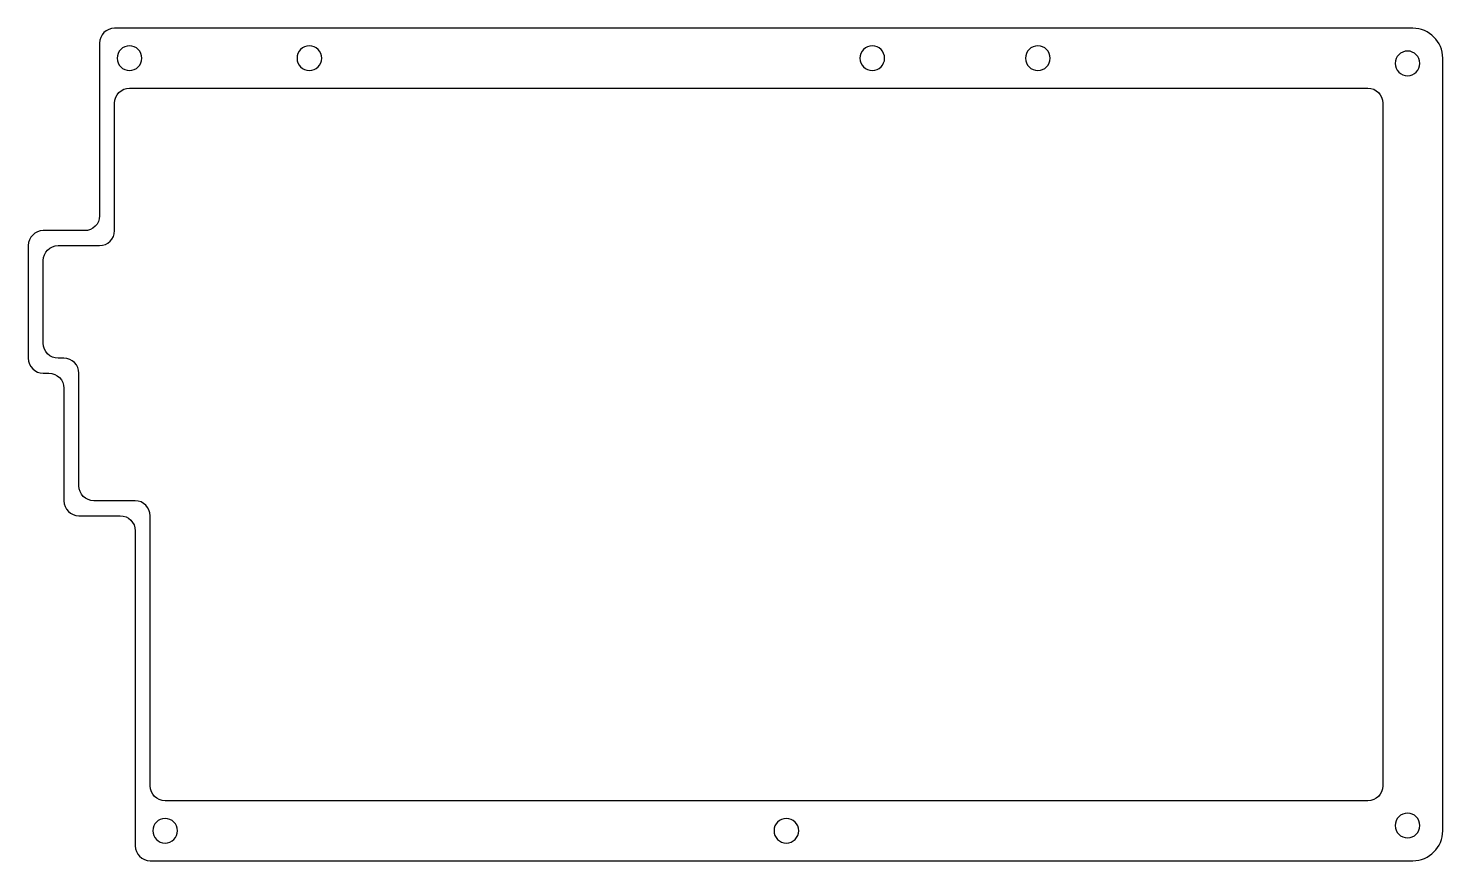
# Model space of a CAD drawing. Header units: millimetres. Extents: x 55 to 244, y -163 to -52.
import ezdxf

# ---------------------------------------------------------------- set-up
doc = ezdxf.new("R2010")
doc.units = ezdxf.units.MM
doc.layers.get('0').update_dxf_attribs({"linetype": 'CONTINUOUS'})

msp = doc.modelspace()

# ---------------------------------------------------------------- linework, layer by layer
for p, q in [((239.79, -52.07), (66.34, -52.07)), ((64.34, -54.07), (64.34, -62.07)), ((243.79, -159.32), (243.79, -56.07)), ((68.34, -60.07), (233.79, -60.07)), ((64.34, -62.07), (64.34, -77.12)), ((66.34, -79.12), (66.34, -62.07)), ((235.79, -62.07), (235.79, -153.32)), ((62.34, -79.12), (56.82, -79.12)), ((54.82, -81.12), (54.82, -96.17)), ((58.82, -81.12), (64.34, -81.12)), ((56.82, -94.17), (56.82, -83.12)), ((59.58, -96.17), (58.82, -96.17)), ((56.82, -98.17), (57.58, -98.17)), ((61.58, -113.22), (61.58, -98.17)), ((59.58, -100.17), (59.58, -115.22)), ((69.1, -115.22), (63.58, -115.22)), ((61.58, -117.22), (67.1, -117.22)), ((71.1, -153.32), (71.1, -117.22)), ((69.1, -119.22), (69.1, -161.32)), ((233.79, -155.32), (73.1, -155.32)), ((71.1, -163.32), (239.79, -163.32))]:
    msp.add_line(p, q)
for points in [[(66.34, -52.07), (65.24, -52.07), (64.34, -52.97), (64.34, -54.07)], [(243.79, -56.07), (243.79, -53.86), (242, -52.07), (239.79, -52.07)], [(66.34, -62.07), (66.34, -60.97), (67.24, -60.07), (68.34, -60.07)], [(233.79, -60.07), (234.9, -60.07), (235.79, -60.97), (235.79, -62.07)], [(64.34, -77.12), (64.34, -78.23), (63.45, -79.12), (62.34, -79.12)], [(56.82, -79.12), (55.71, -79.12), (54.82, -80.02), (54.82, -81.12)], [(64.34, -81.12), (65.45, -81.12), (66.34, -80.23), (66.34, -79.12)], [(56.82, -83.12), (56.82, -82.02), (57.71, -81.12), (58.82, -81.12)], [(58.82, -96.17), (57.71, -96.17), (56.82, -95.28), (56.82, -94.17)], [(54.82, -96.17), (54.82, -97.28), (55.71, -98.17), (56.82, -98.17)], [(61.58, -98.17), (61.58, -97.07), (60.68, -96.17), (59.58, -96.17)], [(57.58, -98.17), (58.68, -98.17), (59.58, -99.07), (59.58, -100.17)], [(63.58, -115.22), (62.48, -115.22), (61.58, -114.33), (61.58, -113.22)], [(59.58, -115.22), (59.58, -116.33), (60.48, -117.22), (61.58, -117.22)], [(71.1, -117.22), (71.1, -116.12), (70.21, -115.22), (69.1, -115.22)], [(67.1, -117.22), (68.21, -117.22), (69.1, -118.12), (69.1, -119.22)], [(73.1, -155.32), (72, -155.32), (71.1, -154.43), (71.1, -153.32)], [(235.79, -153.32), (235.79, -154.43), (234.9, -155.32), (233.79, -155.32)], [(239.79, -163.32), (242, -163.32), (243.79, -161.53), (243.79, -159.32)], [(69.1, -161.32), (69.1, -162.43), (70, -163.32), (71.1, -163.32)]]:
    msp.add_open_spline(points, degree=3)
for points in [[(69.99, -56.07), (69.99, -56.98), (69.25, -57.72), (68.34, -57.72), (67.43, -57.72), (66.69, -56.98), (66.69, -56.07), (66.69, -55.16), (67.43, -54.42), (68.34, -54.42), (69.25, -54.42), (69.99, -55.16), (69.99, -56.07)], [(94.02, -56.07), (94.02, -56.98), (93.28, -57.72), (92.37, -57.72), (91.46, -57.72), (90.72, -56.98), (90.72, -56.07), (90.72, -55.16), (91.46, -54.42), (92.37, -54.42), (93.28, -54.42), (94.02, -55.16), (94.02, -56.07)], [(169.23, -56.07), (169.23, -56.98), (168.49, -57.72), (167.58, -57.72), (166.67, -57.72), (165.93, -56.98), (165.93, -56.07), (165.93, -55.16), (166.67, -54.42), (167.58, -54.42), (168.49, -54.42), (169.23, -55.16), (169.23, -56.07)], [(191.35, -56.07), (191.35, -56.98), (190.61, -57.72), (189.7, -57.72), (188.79, -57.72), (188.05, -56.98), (188.05, -56.07), (188.05, -55.16), (188.79, -54.42), (189.7, -54.42), (190.61, -54.42), (191.35, -55.16), (191.35, -56.07)], [(240.74, -56.77), (240.74, -57.68), (240, -58.42), (239.09, -58.42), (238.18, -58.42), (237.44, -57.68), (237.44, -56.77), (237.44, -55.86), (238.18, -55.12), (239.09, -55.12), (240, -55.12), (240.74, -55.86), (240.74, -56.77)], [(74.75, -159.32), (74.75, -160.23), (74.02, -160.97), (73.1, -160.97), (72.19, -160.97), (71.45, -160.23), (71.45, -159.32), (71.45, -158.41), (72.19, -157.67), (73.1, -157.67), (74.02, -157.67), (74.75, -158.41), (74.75, -159.32)], [(157.75, -159.32), (157.75, -160.23), (157.02, -160.97), (156.1, -160.97), (155.19, -160.97), (154.45, -160.23), (154.45, -159.32), (154.45, -158.41), (155.19, -157.67), (156.1, -157.67), (157.02, -157.67), (157.75, -158.41), (157.75, -159.32)], [(240.74, -158.62), (240.74, -159.53), (240, -160.27), (239.09, -160.27), (238.18, -160.27), (237.44, -159.53), (237.44, -158.62), (237.44, -157.71), (238.18, -156.97), (239.09, -156.97), (240, -156.97), (240.74, -157.71), (240.74, -158.62)]]:
    msp.add_open_spline(points, degree=3, knots=[0, 0, 0, 0, 1, 1, 1, 2, 2, 2, 3, 3, 3, 4, 4, 4, 4])

doc.saveas('drawing.dxf')
